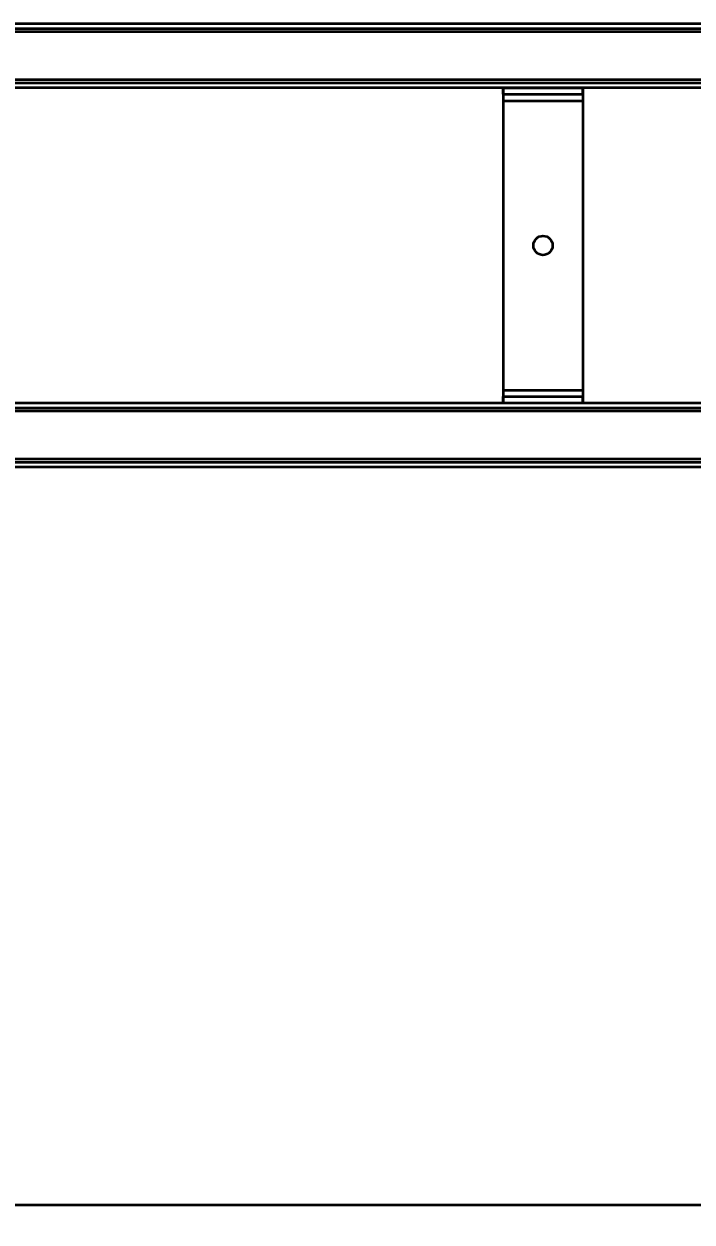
# Model space of a CAD drawing. Header units: millimetres. Extents: x -431 to 3717, y -325 to 2729.
# Drawn here: x 1017.3 to 1226.1, y -5.3 to 369.3 of the extents above; entities that cross this region are included whole.
import ezdxf

# ---------------------------------------------------------------- set-up
doc = ezdxf.new("R2010")
doc.units = ezdxf.units.MM
doc.styles.get("Standard").update_dxf_attribs({"font": 'arial.ttf'})
doc.dimstyles.new('CGJ', dxfattribs={"dimscale": 13, "dimtxt": 2.25, "dimasz": 2.25, "dimexe": 1, "dimexo": 1.25, "dimgap": 1.15, "dimtad": 1, "dimtoh": 1, "dimdec": 1, "dimdsep": 46, "dimtxsty": 'Standard', "dimcen": 0, "dimclrd": 2, "dimclre": 2, "dimclrt": 2, "dimadec": 0, "dimazin": 0, "dimtfac": 1, "dimtdec": 1, "dimtmove": 0, "dimatfit": 0, "dimfxl": 1, "dimtolj": 1, "dimtzin": 0, "dimlwe": -1, "dimarcsym": 2})

# ---------------------------------------------------------------- blocks, each defined once
blk = doc.blocks.new('Drawing View2')
at = {"color": 7, "linetype": 'Continuous', "lineweight": 35}
for p, q in [((1180.6, 31.25), (-163.4, 31.25)), ((1145.6, 31.25), (-128.4, 31.25)), ((1180.6, 29.75), (-163.4, 29.75)), ((1180.6, 28.75), (-163.4, 28.75)), ((1180.6, 28.75), (-163.4, 28.75)), ((1145.6, 29.75), (-128.4, 29.75)), ((1145.6, 28.75), (-128.4, 28.75)), ((1145.6, 28.75), (-128.4, 28.75)), ((1180.6, 13.75), (-163.4, 13.75)), ((1180.6, 13.75), (-163.4, 13.75)), ((1180.6, 12.75), (-163.4, 12.75)), ((1180.6, 11.25), (-163.4, 11.25)), ((1145.6, 13.75), (-128.4, 13.75)), ((1145.6, 13.75), (-128.4, 13.75)), ((1145.6, 12.75), (-128.4, 12.75)), ((1145.6, 11.25), (-128.4, 11.25)), ((925.6, 11.25), (925.6, 7.25)), ((925.6, 11.25), (950.6, 11.25)), ((925.6, 9.25), (925.6, 11.25)), ((925.6, 11.25), (950.6, 11.25)), ((925.6, 9.25), (925.6, 11.25)), ((950.6, 11.25), (950.6, 7.25)), ((950.6, 11.25), (950.6, 9.25)), ((950.6, 9.25), (950.6, 11.25)), ((925.6, 9.25), (925.6, 7.25)), ((925.6, 9.25), (950.6, 9.25)), ((925.6, 9.25), (950.6, 9.25)), ((950.6, 9.25), (950.6, 7.25)), ((925.6, 7.25), (925.6, -83.25)), ((925.6, 7.25), (925.6, -83.25)), ((925.6, 7.25), (950.6, 7.25)), ((925.6, 7.25), (950.6, 7.25)), ((950.6, 7.25), (950.6, -83.25)), ((950.6, 7.25), (950.6, -83.25)), ((925.6, -83.25), (950.6, -83.25)), ((925.6, -83.25), (950.6, -83.25)), ((925.6, -83.25), (925.6, -87.25)), ((925.6, -83.25), (925.6, -85.25)), ((925.6, -87.25), (925.6, -85.25)), ((925.6, -85.25), (950.6, -85.25)), ((925.6, -87.25), (925.6, -85.25)), ((925.6, -85.25), (950.6, -85.25)), ((950.6, -83.25), (950.6, -85.25)), ((950.6, -83.25), (950.6, -87.25)), ((950.6, -85.25), (950.6, -87.25)), ((950.6, -87.25), (950.6, -85.25)), ((-163.4, -87.25), (1180.6, -87.25)), ((-163.4, -88.75), (1180.6, -88.75)), ((-163.4, -89.75), (1180.6, -89.75)), ((-163.4, -89.75), (1180.6, -89.75)), ((-128.4, -87.25), (1145.6, -87.25)), ((-128.4, -88.75), (1145.6, -88.75)), ((-128.4, -89.75), (1145.6, -89.75)), ((-128.4, -89.75), (1145.6, -89.75)), ((925.6, -87.25), (950.6, -87.25)), ((925.6, -87.25), (950.6, -87.25)), ((-163.4, -104.75), (1180.6, -104.75)), ((-163.4, -104.75), (1180.6, -104.75)), ((-128.4, -104.75), (1145.6, -104.75)), ((-128.4, -104.75), (1145.6, -104.75)), ((-163.4, -105.75), (1180.6, -105.75)), ((-163.4, -107.25), (1180.6, -107.25)), ((-128.4, -105.75), (1145.6, -105.75)), ((-128.4, -107.25), (1145.6, -107.25)), ((-216.4, -338), (1233.6, -338)), ((-216.4, -338), (1233.6, -338))]:
    blk.add_line(p, q, dxfattribs=at)
blk.add_circle((938.1, -38), 3, dxfattribs=at)
blk.add_circle((938.1, -38), 3, dxfattribs=at)
blk = doc.blocks.new('*D57')
at = {"color": 2, "transparency": 16777216}
for p, q in [((0.02, 8.75), (0.02, -153.5)), ((1500.02, 8.75), (1500.02, -153.5))]:
    blk.add_line(p, q, dxfattribs=at)
at = {"color": 2, "lineweight": -2, "transparency": 16777216}
blk.add_line((29.27, -140.5), (1470.77, -140.5), dxfattribs=at)
at = {"color": 2, "transparency": 16777216}
for points in [[(29.27, -135.62), (29.27, -145.38), (0.02, -140.5)], [(1470.77, -135.62), (1470.77, -145.38), (1500.02, -140.5)]]:
    blk.add_solid(points, dxfattribs=at)
at = {"layer": 'Defpoints', "color": 0, "transparency": 16777216}
for p in [(0.02, 25), (1500.02, 25), (1500.02, -140.5)]:
    blk.add_point(p, dxfattribs=at)
at = {"color": 2, "transparency": 16777216, "insert": (750.02, -110.42), "char_height": 29.25, "attachment_point": 5}
blk.add_mtext('\\A1;1200 / 1350 / 1500 / 1650 / 1800', dxfattribs=at)

msp = doc.modelspace()

# ---------------------------------------------------------------- block references
at = {"color": 7, "linetype": 'Continuous', "lineweight": 35}
msp.add_blockref('Drawing View2', (241.42, 338), dxfattribs=at)

# ---------------------------------------------------------------- dimensions: what is measured, and where the dimension line sits
dim = msp.add_linear_dim(base=(1500.02, -140.5), p1=(0.02, 25), p2=(1500.02, 25), angle=180, text='1200 / 1350 / <> / 1650 / 1800', dimstyle='CGJ')
dim.commit()
dim.dimension.update_dxf_attribs({"geometry": '*D57', "text_midpoint": (750.02, -140.5), "dimtype": 160})

doc.saveas('drawing.dxf')
